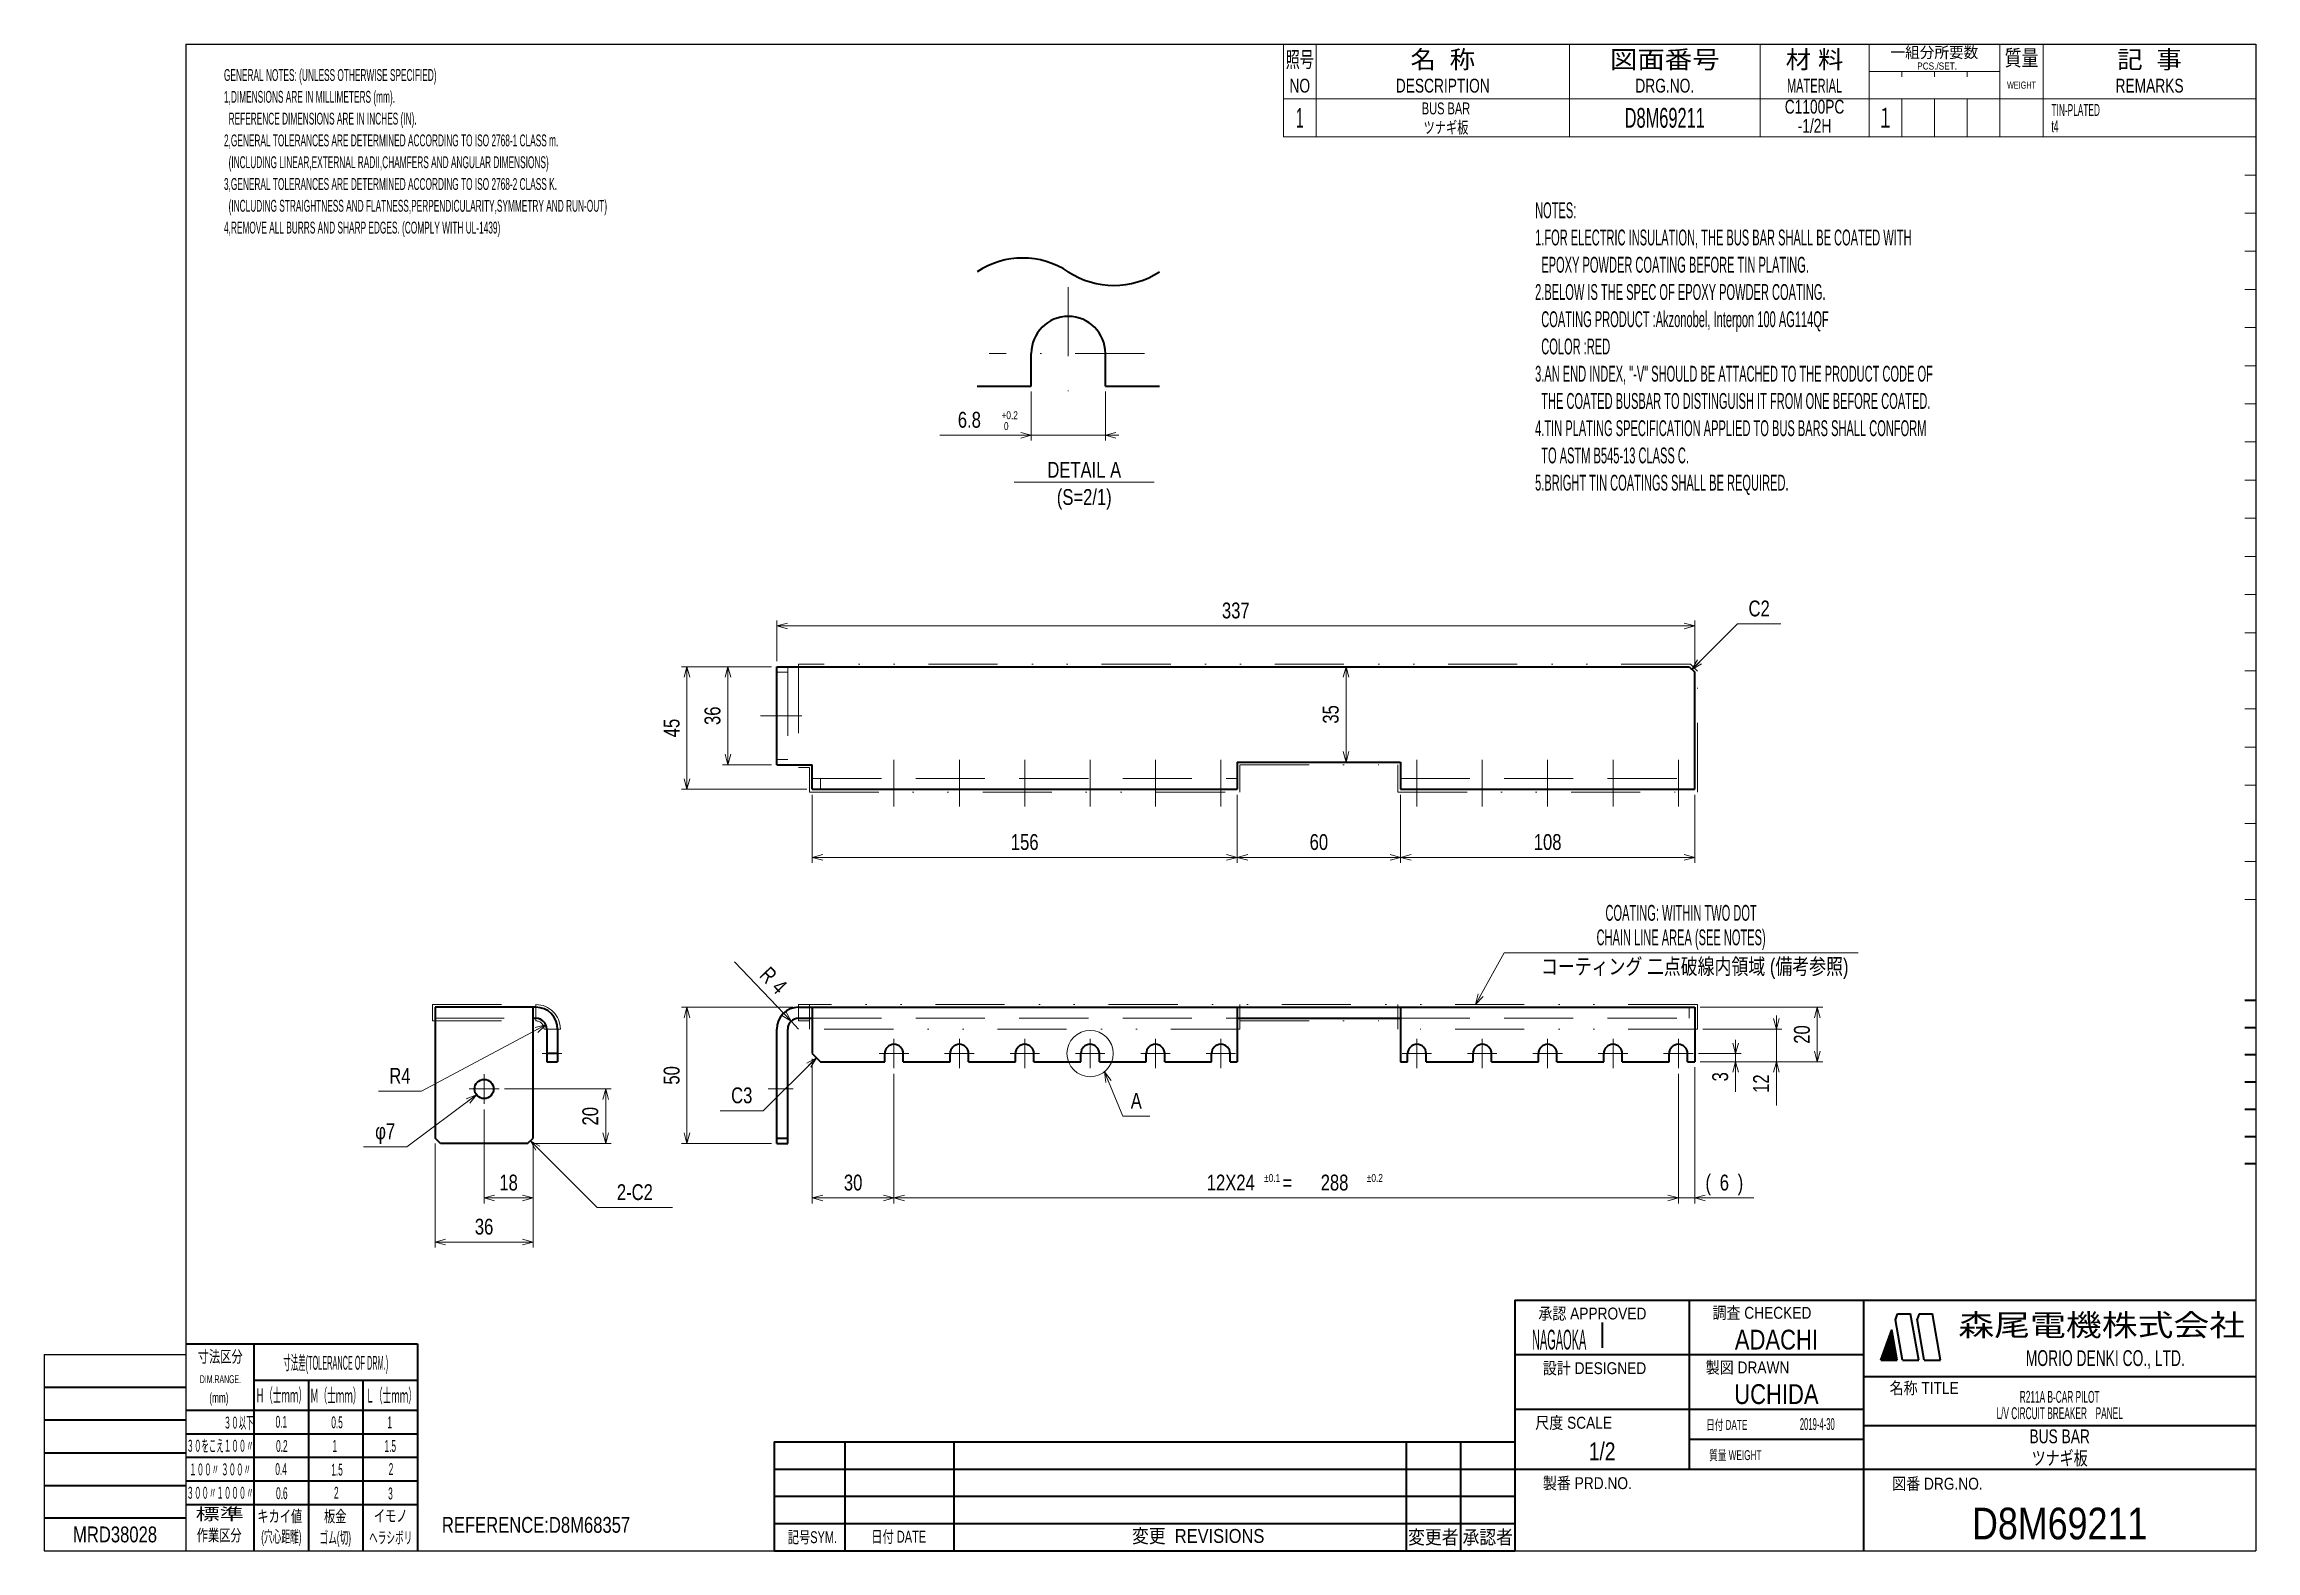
# Model space of a CAD drawing. Header units: millimetres. Extents: x 7 to 413, y 10 to 287.
import ezdxf
from ezdxf.enums import TextEntityAlignment as Align

# ---------------------------------------------------------------- set-up
doc = ezdxf.new("R2010")
doc.units = ezdxf.units.MM
for name, pattern in [('DASHDOT', [25.3, 12.7, -6.3, 0, -6.3]), ('DASHED', [19, 12.7, -6.3]), ('DIVIDE', [31.6, 12.7, -6.3, 0, -6.3, 0, -6.3])]:
    doc.linetypes.add(name, pattern=pattern)
for name, color, linetype in [('GR1_01', 7, 'Continuous'), ('GR1_02', 7, 'Continuous'), ('GR1_16', 7, 'Continuous'), ('GR2_01', 7, 'Continuous'), ('図面枠D8M', 7, 'Continuous'), ('表題、部品表', 7, 'Continuous'), ('表題、部品表_01', 7, 'Continuous'), ('表題、部品表_02', 7, 'Continuous'), ('表題、部品表_03', 7, 'Continuous')]:
    doc.layers.add(name, color=color, linetype=linetype)
doc.styles.add('HG丸ｺﾞｼｯｸM-PRO', font='')
doc.styles.get('HG丸ｺﾞｼｯｸM-PRO').set_extended_font_data('HG丸ｺﾞｼｯｸM-PRO')

# ---------------------------------------------------------------- blocks, each defined once
blk = doc.blocks.new('BLKF024')
at = {"layer": '図面枠D8M', "color": 4, "linetype": 'Continuous', "lineweight": 13}
for p, q in [((344.778471, 46.998727), (346.524087, 48.744343)), ((344.8594, 47.221078), (346.502888, 48.864566)), ((344.940329, 47.443428), (346.48169, 48.984789)), ((345.021258, 47.665778), (346.460491, 49.105012)), ((345.102186, 47.888128), (346.439293, 49.225235)), ((345.183115, 48.110479), (346.418094, 49.345457)), ((345.264044, 48.332829), (346.396896, 49.46568)), ((345.344973, 48.555179), (346.375697, 49.585903)), ((345.425902, 48.777529), (346.354499, 49.706126)), ((345.506831, 48.999879), (346.3333, 49.826349)), ((345.58776, 49.22223), (346.312102, 49.946572)), ((345.668689, 49.44458), (346.290903, 50.066794)), ((345.749617, 49.66693), (346.269705, 50.187017)), ((345.830546, 49.88928), (346.248506, 50.30724)), ((345.911475, 50.111631), (346.227307, 50.427463)), ((345.992404, 50.333981), (346.206109, 50.547686)), ((346.073333, 50.556331), (346.18491, 50.667909)), ((346.154262, 50.778681), (346.163712, 50.788131)), ((344.157871, 45.246757), (346.693675, 47.782561)), ((344.211969, 45.442276), (346.672477, 47.902784)), ((344.292898, 45.664626), (346.651278, 48.023006)), ((344.299292, 45.246757), (346.714874, 47.662338)), ((344.373827, 45.886976), (346.63008, 48.143229)), ((344.440714, 45.246757), (346.736072, 47.542115)), ((344.454756, 46.109327), (346.608881, 48.263452)), ((344.535684, 46.331677), (346.587682, 48.383675)), ((344.582135, 45.246757), (346.757271, 47.421892)), ((344.616613, 46.554027), (346.566484, 48.503898)), ((344.697542, 46.776377), (346.545285, 48.624121)), ((344.723556, 45.246757), (346.778469, 47.301669)), ((344.864978, 45.246757), (346.799668, 47.181447)), ((345.006399, 45.246757), (346.820866, 47.061224)), ((345.147821, 45.246757), (346.842065, 46.941001)), ((345.289242, 45.246757), (346.863263, 46.820778)), ((345.430663, 45.246757), (346.884462, 46.700555)), ((345.572085, 45.246757), (346.90566, 46.580332)), ((345.713506, 45.246757), (346.926859, 46.46011)), ((345.854927, 45.246757), (346.948057, 46.339887)), ((345.996349, 45.246757), (346.969256, 46.219664)), ((346.13777, 45.246757), (346.990455, 46.099441)), ((346.279191, 45.246757), (347.011653, 45.979218)), ((346.420613, 45.246757), (347.032852, 45.858995)), ((346.562034, 45.246757), (347.05405, 45.738773)), ((346.703455, 45.246757), (347.075249, 45.61855)), ((346.844877, 45.246757), (347.096447, 45.498327)), ((346.986298, 45.246757), (347.117646, 45.378104)), ((347.12772, 45.246757), (347.138844, 45.257881))]:
    blk.add_line(p, q, dxfattribs=at)
blk = doc.blocks.new('BLKF023')
at = {"layer": '図面枠D8M', "color": 2, "linetype": 'Continuous', "lineweight": 25}
for p, q in [((33, 286.75), (413, 286.75)), ((33, 286.75), (33, 10.25)), ((413, 286.75), (413, 10.25)), ((7, 46.25), (7, 10.25)), ((7, 46.25), (33, 46.25)), ((7, 10.25), (413, 10.25))]:
    blk.add_line(p, q, dxfattribs=at)
at = {"layer": '図面枠D8M', "color": 4, "linetype": 'Continuous', "lineweight": 13}
for p, q in [((413, 269.75), (411, 269.75)), ((413, 262.75), (411, 262.75)), ((413, 255.75), (411, 255.75)), ((413, 248.75), (411, 248.75)), ((413, 241.75), (411, 241.75)), ((413, 234.75), (411, 234.75)), ((413, 227.75), (411, 227.75)), ((413, 220.75), (411, 220.75)), ((413, 213.75), (411, 213.75)), ((413, 206.75), (411, 206.75)), ((413, 199.75), (411, 199.75)), ((413, 192.75), (411, 192.75)), ((413, 185.75), (411, 185.75)), ((413, 178.75), (411, 178.75)), ((413, 171.75), (411, 171.75)), ((413, 164.75), (411, 164.75)), ((413, 157.75), (411, 157.75)), ((413, 150.75), (411, 150.75)), ((413, 143.75), (411, 143.75)), ((413, 136.75), (411, 136.75)), ((411, 129.75), (413, 129.75))]:
    blk.add_line(p, q, dxfattribs=at)
at = {"layer": '図面枠D8M', "color": 3, "linetype": 'Continuous', "lineweight": 35}
for p, q in [((413, 111.25), (411, 111.25)), ((413, 106.25), (411, 106.25)), ((413, 101.25), (411, 101.25)), ((413, 96.25), (411, 96.25)), ((413, 91.25), (411, 91.25)), ((413, 86.25), (411, 86.25)), ((413, 81.25), (411, 81.25)), ((277, 56.25), (277, 10.25)), ((277, 56.25), (413, 56.25)), ((309, 56.25), (309, 25.25)), ((341, 56.25), (341, 10.25)), ((346.84, 52.65), (347.23, 53.75)), ((347.23, 53.75), (349.64, 53.75)), ((351.14, 45.25), (349.64, 53.75)), ((351.18, 53.75), (350.82, 52.76)), ((351.18, 53.75), (353.64, 53.75)), ((355.14, 45.25), (353.64, 53.75)), ((293, 52.17), (293, 47.48)), ((344.14, 45.25), (346.16, 50.8)), ((347.14, 45.25), (346.16, 50.8)), ((348.14, 45.25), (346.84, 52.65)), ((352.14, 45.25), (350.82, 52.76)), ((33, 48.25), (75.5, 48.25)), ((45.5, 48.25), (45.5, 10.25)), ((75.5, 48.25), (75.5, 10.25)), ((277, 46.25), (341, 46.25)), ((344.14, 45.25), (347.14, 45.25)), ((348.14, 45.25), (351.14, 45.25)), ((352.14, 45.25), (355.14, 45.25)), ((45.5, 41.55), (75.5, 41.55)), ((55.5, 41.55), (55.5, 10.25)), ((65.5, 41.55), (65.5, 10.25)), ((341, 42.25), (413, 42.25)), ((7, 40.25), (33, 40.25)), ((7, 34.25), (33, 34.25)), ((33, 36.05), (75.5, 36.05)), ((277, 36.25), (341, 36.25)), ((341, 33.25), (413, 33.25)), ((33, 31.72), (75.5, 31.72)), ((309, 30.75), (341, 30.75)), ((7, 28.25), (33, 28.25)), ((33, 27.4), (75.5, 27.4)), ((277, 25.25), (413, 25.25)), ((7, 22.25), (33, 22.25)), ((33, 23.07), (75.5, 23.07)), ((33, 16.25), (7, 16.25)), ((33, 18.75), (75.5, 18.75))]:
    blk.add_line(p, q, dxfattribs=at)
at = {"layer": '図面枠D8M', "color": 4, "linetype": 'Continuous', "lineweight": 13}
blk.add_blockref('BLKF024', (0, 0), dxfattribs=at)
at = {"layer": '図面枠D8M', "color": 4, "linetype": 'Continuous', "lineweight": 13, "style": 'HG丸ｺﾞｼｯｸM-PRO'}
for s, height, width, p in [('承認 APPROVED', 2.1818, 0.863151, (291.21, 53.79)), ('調査 CHECKED', 2.182, 0.863174, (322.34, 53.92)), ('寸法差(TOLERANCE OF DRM.)', 2.5455, 0.382528, (60.52, 44.75)), ('設計 DESIGNED', 2.1818, 0.862613, (291.61, 43.76)), ('製図 DRAWN', 2.182, 0.863099, (319.7, 43.9)), ('DIM.RANGE.', 1.455, 0.522543, (39.35, 41.74)), ('名称 TITLE', 2.182, 0.862489, (352.13, 40.11)), ('Ｈ（士ｍｍ）', 2.545, 0.439786, (50.53, 38.76)), ('Ｍ（士ｍｍ）', 2.545, 0.439786, (60.52, 38.71)), ('Ｌ（士ｍｍ）', 2.545, 0.439786, (70.7, 38.71)), ('３０以下', 2.182, 0.44793, (42.7, 33.77)), ('0.1', 2.182, 0.522424, (50.53, 33.92)), ('0.5', 2.182, 0.522424, (60.76, 33.82)), ('1', 2.18, 0.521199, (70.42, 33.82)), ('尺度 SCALE', 2.182, 0.862581, (287.78, 33.74)), ('日付 DATE', 1.818, 0.618255, (315.88, 33.34)), ('３０をこえ１００〃', 2.182, 0.44793, (39.29, 29.52)), ('0.2', 2.182, 0.522424, (50.62, 29.48)), ('1', 2.18, 0.521199, (60.33, 29.48)), ('1.5', 2.182, 0.522424, (70.52, 29.48)), ('質量 WEIGHT', 1.818, 0.618812, (317.46, 27.8)), ('１００〃 ３００〃', 2.182, 0.448161, (39.29, 25.18)), ('0.4', 2.182, 0.522424, (50.48, 25.24)), ('1.5', 2.182, 0.522424, (60.76, 25.15)), ('2', 2.18, 0.521199, (70.66, 25.24)), ('３００〃１０００〃', 2.182, 0.44793, (39.29, 20.89)), ('0.6', 2.182, 0.522424, (50.62, 20.81)), ('2', 2.18, 0.521199, (60.62, 20.9)), ('3', 2.18, 0.521199, (70.56, 20.76)), ('製番 PRD.NO.', 2.182, 0.863299, (290.29, 22.66)), ('図番 DRG.NO.', 2.182, 0.863083, (354.56, 22.56)), ('キカイ値', 2.182, 0.692256, (50.24, 16.58)), ('板金', 2.182, 0.692256, (60.43, 16.58)), ('イモノ', 2.182, 0.692256, (70.61, 16.67))]:
    blk.add_text(s, height=height, dxfattribs=dict(at, width=width)).set_placement(p, align=Align.MIDDLE_CENTER)
at = {"layer": '図面枠D8M', "color": 2, "linetype": 'Continuous', "lineweight": 25, "style": 'HG丸ｺﾞｼｯｸM-PRO', "width": 1.206081}
blk.add_text('森尾電機株式会社', height=4, dxfattribs=at).set_placement((384.72, 51.68), align=Align.MIDDLE_CENTER)
at = {"layer": '図面枠D8M', "color": 4, "linetype": 'Continuous', "lineweight": 13, "style": 'HG丸ｺﾞｼｯｸM-PRO'}
for s, height, width, p in [('寸法区分', 2.182, 0.692256, (39.31, 44.15)), ('(mm)', 1.818, 0.619256, (39.07, 36.89)), ('標準', 2.182, 1.489301, (39.21, 15.25)), ('作業区分', 2.182, 0.692256, (39.12, 11.35)), ('(穴心距離)', 2.182, 0.521231, (50.53, 11.11)), ('ゴム(切)', 2.182, 0.521232, (60.43, 10.92)), ('ヘラシボリ', 2.182, 0.521228, (70.61, 10.92))]:
    blk.add_text(s, height=height, dxfattribs=dict(at, width=width)).set_placement(p, align=Align.BOTTOM_CENTER)
at = {"layer": '図面枠D8M', "color": 3, "linetype": 'Continuous', "lineweight": 35, "style": 'HG丸ｺﾞｼｯｸM-PRO', "width": 0.652197}
blk.add_text('MORIO DENKI CO., LTD.', height=2.9091, dxfattribs=at).set_placement((385.38, 45.61), align=Align.MIDDLE_CENTER)
blk = doc.blocks.new('BLKF025')
at = {"layer": '図面枠D8M', "color": 3, "linetype": 'Continuous', "lineweight": 35, "style": 'HG丸ｺﾞｼｯｸM-PRO'}
for s, height, width, p in [('NAGAOKA', 3.636, 0.414524, (285.11, 49)), ('ADACHI', 3.636, 0.830909, (325, 49)), ('UCHIDA', 3.636, 0.830691, (325, 39)), ('L/V CIRCUIT BREAKER\u3000PANEL', 2.1818, 0.522183, (377, 35.5)), ('R211A B-CAR PILOT', 2.1818, 0.522281, (377, 38.5)), ('2019-4-30', 2.182, 0.482367, (332.5, 33.5)), ('BUS BAR', 2.545, 0.742441, (377, 31.25)), ('1/2', 3.273, 0.80628, (293, 28.5)), ('D8M69211', 5.818, 0.845432, (377, 15.25))]:
    blk.add_text(s, height=height, dxfattribs=dict(at, width=width)).set_placement(p, align=Align.MIDDLE_CENTER)
blk = doc.blocks.new('BLKF027')
at = {"layer": '図面枠D8M', "color": 3, "linetype": 'Continuous', "lineweight": 35}
for p, q in [((141, 15.25), (277, 15.25)), ((141, 15.25), (141, 10.25)), ((154, 15.25), (154, 10.25)), ((174, 15.25), (174, 10.25)), ((257, 15.25), (257, 10.25)), ((267, 15.25), (267, 10.25)), ((277, 15.25), (277, 10.25)), ((141, 10.25), (277, 10.25))]:
    blk.add_line(p, q, dxfattribs=at)
at = {"layer": '図面枠D8M', "color": 4, "linetype": 'Continuous', "lineweight": 13, "style": 'HG丸ｺﾞｼｯｸM-PRO'}
for s, height, width, p in [('記号SYM.', 2.182, 0.69227, (148.03, 12.74)), ('日付 DATE', 2.182, 0.692507, (163.87, 12.83)), ('変更  REVISIONS', 2.5455, 0.887352, (218.85, 12.97)), ('変更者', 2.545, 0.887717, (262, 12.75)), ('承認者', 2.545, 0.887717, (272, 12.75))]:
    blk.add_text(s, height=height, dxfattribs=dict(at, width=width)).set_placement(p, align=Align.MIDDLE_CENTER)
blk = doc.blocks.new('BLKF026')
at = {"layer": '図面枠D8M', "color": 3, "linetype": 'Continuous', "lineweight": 35}
blk.add_blockref('BLKF027', (0, 0), dxfattribs=at)
blk = doc.blocks.new('BLKF029')
at = {"layer": '図面枠D8M', "color": 3, "linetype": 'Continuous', "lineweight": 35}
for p, q in [((141, 20.25), (277, 20.25)), ((141, 20.25), (141, 15.25)), ((154, 20.25), (154, 15.25)), ((174, 20.25), (174, 15.25)), ((257, 20.25), (257, 15.25)), ((267, 20.25), (267, 15.25)), ((277, 20.25), (277, 15.25)), ((141, 15.25), (277, 15.25))]:
    blk.add_line(p, q, dxfattribs=at)
blk = doc.blocks.new('BLKF028')
at = {"layer": '図面枠D8M', "color": 3, "linetype": 'Continuous', "lineweight": 35}
blk.add_blockref('BLKF029', (0, 0), dxfattribs=at)
blk = doc.blocks.new('BLKF031')
at = {"layer": '図面枠D8M', "color": 3, "linetype": 'Continuous', "lineweight": 35}
for p, q in [((141, 25.25), (277, 25.25)), ((141, 25.25), (141, 20.25)), ((154, 25.25), (154, 20.25)), ((174, 25.25), (174, 20.25)), ((257, 25.25), (257, 20.25)), ((267, 25.25), (267, 20.25)), ((277, 25.25), (277, 20.25)), ((141, 20.25), (277, 20.25))]:
    blk.add_line(p, q, dxfattribs=at)
blk = doc.blocks.new('BLKF030')
at = {"layer": '図面枠D8M', "color": 3, "linetype": 'Continuous', "lineweight": 35}
blk.add_blockref('BLKF031', (0, 0), dxfattribs=at)
blk = doc.blocks.new('BLKF033')
at = {"layer": '図面枠D8M', "color": 3, "linetype": 'Continuous', "lineweight": 35}
for p, q in [((141, 30.25), (277, 30.25)), ((141, 30.25), (141, 25.25)), ((154, 30.25), (154, 25.25)), ((174, 30.25), (174, 25.25)), ((257, 30.25), (257, 25.25)), ((267, 30.25), (267, 25.25)), ((277, 30.25), (277, 25.25)), ((141, 25.25), (277, 25.25))]:
    blk.add_line(p, q, dxfattribs=at)
blk = doc.blocks.new('BLKF032')
at = {"layer": '図面枠D8M', "color": 3, "linetype": 'Continuous', "lineweight": 35}
blk.add_blockref('BLKF033', (0, 0), dxfattribs=at)
blk = doc.blocks.new('FXTIP_ARROW_E')
at = {"color": 0, "linetype": 'Continuous', "lineweight": -2}
for q in [(-1, 0), (-0.97, 0.26), (-0.97, -0.26)]:
    blk.add_line((0, 0), q, dxfattribs=at)
blk = doc.blocks.new('FXTIP_ARROW_S')
at = {"color": 0, "linetype": 'Continuous', "lineweight": -2}
for q in [(-1, 0), (-0.97, 0.26), (-0.97, -0.26)]:
    blk.add_line((0, 0), q, dxfattribs=at)
blk = doc.blocks.new('BLKF034')
at = {"layer": '表題、部品表_02', "color": 4, "linetype": 'Continuous', "lineweight": 13}
for p, q in [((234.5, 276.75), (234.5, 269.75)), ((234.5, 276.75), (413, 276.75)), ((240.5, 276.75), (240.5, 269.75)), ((287, 276.75), (287, 269.75)), ((322, 276.75), (322, 269.75)), ((342, 276.75), (342, 269.75)), ((348, 276.75), (348, 269.75)), ((354, 276.75), (354, 269.75)), ((360, 269.75), (360, 276.75)), ((366, 276.75), (366, 269.75)), ((374, 276.75), (374, 269.75)), ((413, 276.75), (413, 269.75)), ((234.5, 269.75), (413, 269.75))]:
    blk.add_line(p, q, dxfattribs=at)
blk = doc.blocks.new('BLKF037')
at = {"layer": '表題、部品表_01', "color": 4, "linetype": 'Continuous', "lineweight": 13}
for p, q in [((234.5, 286.75), (234.5, 276.75)), ((234.5, 286.75), (413, 286.75)), ((240.5, 286.75), (240.5, 276.75)), ((287, 286.75), (287, 276.75)), ((322, 286.75), (322, 276.75)), ((342, 286.75), (342, 276.75)), ((366, 286.75), (366, 276.75)), ((374, 286.75), (374, 276.75)), ((413, 286.75), (413, 276.75)), ((342, 281.75), (366, 281.75)), ((348, 280.75), (348, 281.75)), ((354, 281.75), (354, 280.75)), ((360, 281.75), (360, 280.75)), ((234.5, 276.75), (413, 276.75))]:
    blk.add_line(p, q, dxfattribs=at)
at = {"layer": '表題、部品表_01', "color": 3, "linetype": 'Continuous', "lineweight": 35, "style": 'HG丸ｺﾞｼｯｸM-PRO'}
for s, height, width, p in [('照号', 2.909, 0.651535, (237.5, 283.95)), ('名  称', 3.273, 1.042426, (263.75, 283.95)), ('図面番号', 3.273, 1.127518, (304.5, 283.95)), ('材 料', 3.273, 1.042439, (332, 283.95)), ('一組分所要数', 2.036, 0.966638, (354, 285.25)), ('質量', 2.909, 0.781842, (370, 284.25)), ('記  事', 3.273, 1.042426, (393.5, 283.95)), ('NO', 2.545, 0.740841, (237.5, 279.15)), ('DESCRIPTION', 2.5455, 0.741365, (263.75, 279.15)), ('DRG.NO.', 2.545, 0.741189, (304.5, 279.15)), ('MATERIAL', 2.545, 0.594756, (332, 279.15)), ('PCS./SET.', 1.309, 0.862935, (354.5, 282.75)), ('REMARKS', 2.545, 0.742803, (393.5, 279.15)), ('WEIGHT', 1.309, 0.635507, (370, 279.25))]:
    blk.add_text(s, height=height, dxfattribs=dict(at, width=width)).set_placement(p, align=Align.MIDDLE_CENTER)
blk = doc.blocks.new('BLKF036')
at = {"layer": '表題、部品表_01', "color": 3, "linetype": 'Continuous', "lineweight": 13}
blk.add_blockref('BLKF037', (0, 0), dxfattribs=at)
blk = doc.blocks.new('BLKF039')
at = {"layer": 'GR1_01', "color": 3, "linetype": 'Continuous', "lineweight": 35}
for p, q in [((97.25, 110), (78.75, 110)), ((78.75, 110), (78.75, 108)), ((96.75, 86), (96.75, 110)), ((78.75, 108), (78.75, 86)), ((96.75, 108), (97.25, 108)), ((99.25, 106), (99.25, 100)), ((101.25, 106), (101.25, 100)), ((101.25, 101.5), (99.25, 101.5)), ((99.25, 100), (101.25, 100)), ((79.75, 85), (78.75, 86)), ((95.75, 85), (96.75, 86)), ((95.75, 85), (79.75, 85))]:
    blk.add_line(p, q, dxfattribs=at)
at = {"layer": 'GR1_01', "color": 4, "linetype": 'DASHED', "lineweight": 13}
blk.add_line((78.75, 108), (96.75, 108), dxfattribs=at)
at = {"layer": 'GR1_01', "color": 3, "linetype": 'Continuous', "lineweight": 35}
blk.add_circle((87.75, 95), 1.75, dxfattribs=at)
for radius in [4, 2]:
    blk.add_arc((97.25, 106), radius, 360, 90, dxfattribs=at)
blk = doc.blocks.new('BLKF038')
at = {"layer": 'GR1_01', "color": 4, "linetype": 'DASHDOT', "lineweight": 13}
for p, q in [((102.02, 101.5), (98.44, 101.5)), ((87.75, 92.25), (87.75, 97.75)), ((90.5, 95), (85, 95))]:
    blk.add_line(p, q, dxfattribs=at)
at = {"layer": 'GR1_01', "color": 3, "linetype": 'Continuous', "lineweight": 35}
blk.add_blockref('BLKF039', (0, 0), dxfattribs=at)
blk = doc.blocks.new('BLKF040')
at = {"layer": 'GR1_16', "color": 4, "linetype": 'DIVIDE', "lineweight": 13}
for p, q in [((309.21, 173), (145.5, 173)), ((145.5, 173), (145.5, 154)), ((310.5, 171.71), (309.21, 173)), ((310.5, 149.5), (310.5, 171.71)), ((226.5, 154.5), (255.5, 154.5)), ((226.5, 149.5), (226.5, 154.5)), ((255.5, 149.5), (255.5, 154.5)), ((145.5, 154), (147.5, 154)), ((147.5, 149.5), (147.5, 154)), ((147.5, 149.5), (226.5, 149.5)), ((255.5, 149.5), (310.5, 149.5))]:
    blk.add_line(p, q, dxfattribs=at)
blk = doc.blocks.new('BLKF041')
at = {"layer": 'GR1_16', "color": 4, "linetype": 'DIVIDE', "lineweight": 13}
for p, q in [((310.5, 110.5), (145.5, 110.5)), ((145.5, 110.5), (145.5, 107.5)), ((147.5, 110.5), (147.5, 106)), ((226.5, 106), (226.5, 110.5)), ((255.5, 106), (255.5, 110.5)), ((310.5, 110.5), (310.5, 106)), ((145.5, 107.5), (147.5, 107.5)), ((226.5, 106), (147.5, 106)), ((226.5, 107.5), (255.5, 107.5)), ((310.5, 106), (255.5, 106))]:
    blk.add_line(p, q, dxfattribs=at)
blk = doc.blocks.new('BLKF042')
at = {"layer": 'GR1_16', "color": 4, "linetype": 'DIVIDE', "lineweight": 13}
for p, q in [((78.25, 110.5), (97.25, 110.5)), ((78.25, 110.5), (78.25, 107.5)), ((97.25, 107.5), (97.25, 110.5)), ((78.25, 107.5), (97.25, 107.5)), ((101.75, 106), (98.75, 106)), ((98.75, 106), (98.75, 106)), ((101.75, 106), (101.75, 106))]:
    blk.add_line(p, q, dxfattribs=at)
for radius in [4.5, 1.5]:
    blk.add_arc((97.25, 106), radius, 360, 90, dxfattribs=at)
blk = doc.blocks.new('BLKF044')
at = {"layer": 'GR1_01', "color": 3, "linetype": 'Continuous', "lineweight": 35}
for p, q in [((145.5, 110), (310, 110)), ((148, 110), (148, 101.5)), ((226, 110), (226, 100)), ((256, 110), (256, 100)), ((310, 110), (310, 100)), ((141.5, 85), (141.5, 106)), ((143.5, 85), (143.5, 106)), ((145.5, 108), (148, 108)), ((226, 108), (256, 108)), ((148, 101.5), (149.5, 100)), ((161.3, 100), (161.3, 101.5)), ((164.7, 100), (164.7, 101.5)), ((173.3, 100), (173.3, 101.5)), ((176.7, 100), (176.7, 101.5)), ((185.3, 100), (185.3, 101.5)), ((188.7, 100), (188.7, 101.5)), ((197.3, 100), (197.3, 101.5)), ((200.7, 100), (200.7, 101.5)), ((209.3, 100), (209.3, 101.5)), ((212.7, 100), (212.7, 101.5)), ((221.3, 100), (221.3, 101.5)), ((224.7, 100), (224.7, 101.5)), ((257.3, 100), (257.3, 101.5)), ((260.7, 100), (260.7, 101.5)), ((269.3, 100), (269.3, 101.5)), ((272.7, 100), (272.7, 101.5)), ((281.3, 100), (281.3, 101.5)), ((284.7, 100), (284.7, 101.5)), ((293.3, 100), (293.3, 101.5)), ((296.7, 100), (296.7, 101.5)), ((305.3, 100), (305.3, 101.5)), ((308.7, 100), (308.7, 101.5)), ((149.5, 100), (161.3, 100)), ((164.7, 100), (173.3, 100)), ((176.7, 100), (185.3, 100)), ((188.7, 100), (197.3, 100)), ((200.7, 100), (209.3, 100)), ((212.7, 100), (221.3, 100)), ((224.7, 100), (226, 100)), ((256, 100), (257.3, 100)), ((260.7, 100), (269.3, 100)), ((272.7, 100), (281.3, 100)), ((284.7, 100), (293.3, 100)), ((296.7, 100), (305.3, 100)), ((308.7, 100), (310, 100)), ((141.5, 86), (143.5, 86)), ((141.5, 85), (143.5, 85))]:
    blk.add_line(p, q, dxfattribs=at)
at = {"layer": 'GR1_01', "color": 4, "linetype": 'DASHED', "lineweight": 13}
for p, q in [((309, 110), (309, 108)), ((148, 108), (226, 108)), ((256, 108), (310, 108))]:
    blk.add_line(p, q, dxfattribs=at)
at = {"layer": 'GR1_01', "color": 3, "linetype": 'Continuous', "lineweight": 35}
for centre, radius, start in [((145.5, 106), 4, 90), ((145.5, 106), 2, 90), ((163, 101.5), 1.7, 0), ((175, 101.5), 1.7, 0), ((187, 101.5), 1.7, 0), ((199, 101.5), 1.7, 0), ((211, 101.5), 1.7, 0), ((223, 101.5), 1.7, 0), ((259, 101.5), 1.7, 0), ((271, 101.5), 1.7, 0), ((283, 101.5), 1.7, 0), ((295, 101.5), 1.7, 0), ((307, 101.5), 1.7, 0)]:
    blk.add_arc(centre, radius, start, 180, dxfattribs=at)
blk = doc.blocks.new('BLKF043')
at = {"layer": 'GR1_01', "color": 4, "linetype": 'DASHDOT', "lineweight": 13}
for p, q in [((165.7, 101.5), (160.3, 101.5)), ((163, 98.8), (163, 104.2)), ((177.7, 101.5), (172.3, 101.5)), ((175, 98.8), (175, 104.2)), ((189.7, 101.5), (184.3, 101.5)), ((187, 98.8), (187, 104.2)), ((201.7, 101.5), (196.3, 101.5)), ((199, 98.8), (199, 104.2)), ((213.7, 101.5), (208.3, 101.5)), ((211, 98.8), (211, 104.2)), ((225.7, 101.5), (220.3, 101.5)), ((223, 98.8), (223, 104.2)), ((261.7, 101.5), (256.3, 101.5)), ((259, 98.8), (259, 104.2)), ((273.7, 101.5), (268.3, 101.5)), ((271, 98.8), (271, 104.2)), ((285.7, 101.5), (280.3, 101.5)), ((283, 98.8), (283, 104.2)), ((297.7, 101.5), (292.3, 101.5)), ((295, 98.8), (295, 104.2)), ((309.7, 101.5), (304.3, 101.5)), ((307, 98.8), (307, 104.2)), ((139.9, 95), (144.5, 95))]:
    blk.add_line(p, q, dxfattribs=at)
at = {"layer": 'GR1_01', "color": 3, "linetype": 'Continuous', "lineweight": 35}
blk.add_blockref('BLKF044', (0, 0), dxfattribs=at)
blk = doc.blocks.new('BLKF046')
at = {"layer": 'GR1_01', "color": 3, "linetype": 'Continuous', "lineweight": 35}
for p, q in [((141.5, 154.5), (141.5, 172.5)), ((141.5, 172.5), (309, 172.5)), ((309, 172.5), (310, 171.5)), ((310, 150), (310, 171.5)), ((141.5, 154.5), (148, 154.5)), ((148, 150), (148, 154.5)), ((226, 155), (256, 155)), ((226, 155), (226, 150)), ((256, 155), (256, 150)), ((148, 150), (226, 150)), ((256, 150), (310, 150))]:
    blk.add_line(p, q, dxfattribs=at)
at = {"layer": 'GR1_01', "color": 4, "linetype": 'DASHED', "lineweight": 13}
for p, q in [((141.5, 171.5), (143.5, 171.5)), ((143.5, 172.5), (143.5, 154.5)), ((141.5, 155.5), (143.5, 155.5)), ((148, 152), (226, 152)), ((149.5, 152), (149.5, 150)), ((256, 152), (310, 152))]:
    blk.add_line(p, q, dxfattribs=at)
blk = doc.blocks.new('BLKF045')
at = {"layer": 'GR1_01', "color": 4, "linetype": 'DASHDOT', "lineweight": 13}
for p, q in [((138.5, 163.5), (146.08, 163.5)), ((163, 146.83), (163, 155.41)), ((175, 146.83), (175, 155.41)), ((187, 146.83), (187, 155.41)), ((199, 146.83), (199, 155.41)), ((211, 146.83), (211, 155.41)), ((223, 146.83), (223, 155.41)), ((259, 146.83), (259, 155.41)), ((271, 146.83), (271, 155.41)), ((283, 146.83), (283, 155.41)), ((295, 146.83), (295, 155.41)), ((307, 146.83), (307, 155.41))]:
    blk.add_line(p, q, dxfattribs=at)
at = {"layer": 'GR1_01', "color": 3, "linetype": 'Continuous', "lineweight": 35}
blk.add_blockref('BLKF046', (0, 0), dxfattribs=at)

msp = doc.modelspace()

# ---------------------------------------------------------------- linework, layer by layer
at = {"layer": 'GR1_02', "color": 4, "linetype": 'Continuous', "lineweight": 13}
for p, q in [((141.5, 173.5), (141.5, 181)), ((141.5, 180), (310, 180)), ((309.5, 172), (317.87, 180.37)), ((310, 172.5), (310, 181)), ((317.87, 180.37), (325.79, 180.37)), ((140.5, 172.5), (131.5, 172.5)), ((132.5, 154.5), (132.5, 172.5)), ((246, 155), (246, 172.5)), ((140.5, 154.5), (131.5, 154.5)), ((148, 149), (148, 136.5)), ((226, 149), (226, 136.5)), ((256, 149), (256, 136.5)), ((310, 149), (310, 136.5)), ((148, 137.5), (226, 137.5)), ((226, 137.5), (256, 137.5)), ((256, 137.5), (310, 137.5)), ((144.12, 107.45), (133.72, 118.32)), ((144.5, 110), (124, 110)), ((125, 85), (125, 110)), ((99.1, 106.77), (76.26, 94.6)), ((144.12, 107.45), (145.5, 106)), ((148.75, 100.75), (139.01, 91.01)), ((148, 100.51), (148, 74)), ((163, 97.8), (163, 74)), ((201.62, 98.16), (205, 90)), ((307, 97.8), (307, 74)), ((310, 99), (310, 74)), ((76.26, 94.6), (68.34, 94.6)), ((86.35, 93.95), (73.55, 84.41)), ((91.5, 95), (111.07, 95)), ((110.07, 85), (110.07, 95)), ((87.75, 91.25), (87.75, 74)), ((139.01, 91.01), (131.09, 91.01)), ((205, 90), (209.96, 90)), ((96.25, 85.5), (108.51, 73.24)), ((73.55, 84.41), (65.63, 84.41)), ((78.75, 85), (78.75, 65.91)), ((96.75, 85), (96.75, 65.91)), ((96.75, 85), (111.07, 85)), ((96.75, 85), (96.75, 74)), ((140.5, 85), (124, 85)), ((87.75, 75), (96.75, 75)), ((108.51, 73.24), (122.35, 73.24)), ((148, 75), (163, 75)), ((163, 75), (307, 75)), ((307, 75), (310, 75)), ((310, 75), (320.88, 75)), ((78.75, 66.91), (96.75, 66.91))]:
    msp.add_line(p, q, dxfattribs=at)
at = {"layer": 'GR1_02', "color": 254, "linetype": 'Continuous', "lineweight": 13}
for p, q in [((140.5, 172.5), (124, 172.5)), ((125, 150), (125, 172.5)), ((147, 150), (124, 150)), ((311, 110), (333.5, 110)), ((332.5, 100), (332.5, 110)), ((311.5, 106), (326, 106)), ((325, 106), (325, 108.5)), ((325, 100), (325, 106)), ((310.7, 101.5), (318.5, 101.5)), ((317.5, 101.5), (317.5, 104)), ((317.5, 100), (317.5, 101.5)), ((311, 100), (333.5, 100)), ((311, 100), (318.5, 100)), ((311, 100), (326, 100)), ((317.5, 94.49), (317.5, 100)), ((325, 91.96), (325, 100))]:
    msp.add_line(p, q, dxfattribs=at)
at = {"layer": 'GR1_02', "color": 4, "linetype": 'Continuous', "lineweight": 13}
msp.add_circle((199, 101.5), 4.25, dxfattribs=at)
at = {"layer": 'GR1_16', "color": 4, "linetype": 'Continuous', "lineweight": 13}
for p, q in [((269.76, 110.5), (275, 120)), ((275, 120), (340, 120))]:
    msp.add_line(p, q, dxfattribs=at)
at = {"layer": 'GR2_01', "color": 4, "linetype": 'DASHDOT', "lineweight": 13}
for p, q in [((195, 242.19), (195, 222.41)), ((208.98, 230), (180.5, 230))]:
    msp.add_line(p, q, dxfattribs=at)
at = {"layer": 'GR2_01', "color": 3, "linetype": 'Continuous', "lineweight": 35}
for p, q in [((188.2, 224), (188.2, 230)), ((201.8, 224), (201.8, 230)), ((178.25, 224), (188.2, 224)), ((201.8, 224), (211.75, 224))]:
    msp.add_line(p, q, dxfattribs=at)
at = {"layer": 'GR2_01', "color": 3, "linetype": 'Continuous', "lineweight": 13}
for p, q in [((188.2, 223), (188.2, 214)), ((201.8, 223), (201.8, 214)), ((171.4, 215), (188.2, 215)), ((188.2, 215), (201.8, 215)), ((201.8, 215), (204.3, 215))]:
    msp.add_line(p, q, dxfattribs=at)
at = {"layer": 'GR2_01', "color": 4, "linetype": 'Continuous', "lineweight": 13}
msp.add_line((185.09, 206.36), (210.77, 206.36), dxfattribs=at)
at = {"layer": 'GR2_01', "color": 3, "linetype": 'Continuous', "lineweight": 35}
for centre, radius, start, end in [((186.63, 232.3), 15.21, 56.6015, 123.3985), ((203.37, 257.7), 15.21, 236.6015, 303.3985), ((195, 230), 6.8, 0, 180)]:
    msp.add_arc(centre, radius, start, end, dxfattribs=at)

# ---------------------------------------------------------------- block references
at = {"layer": 'GR1_01', "color": 4, "linetype": 'DASHDOT', "lineweight": 13}
for name in ['BLKF045', 'BLKF038', 'BLKF043']:
    msp.add_blockref(name, (0, 0), dxfattribs=at)
at = {"layer": 'GR1_02', "color": 4, "linetype": 'Continuous', "lineweight": 13, "xscale": 2, "yscale": 2}
for name, p, rotation in [('FXTIP_ARROW_S', (141.5, 180), 180), ('FXTIP_ARROW_E', (310, 180), 360), ('FXTIP_ARROW_E', (132.5, 172.5), 90), ('FXTIP_ARROW_E', (246, 172.5), 90), ('FXTIP_ARROW_S', (309.5, 172), 224.9999999999999), ('FXTIP_ARROW_S', (132.5, 154.5), 270), ('FXTIP_ARROW_S', (246, 155), 270), ('FXTIP_ARROW_S', (148, 137.5), 180), ('FXTIP_ARROW_E', (226, 137.5), 360), ('FXTIP_ARROW_S', (226, 137.5), 180), ('FXTIP_ARROW_E', (256, 137.5), 360), ('FXTIP_ARROW_S', (256, 137.5), 180), ('FXTIP_ARROW_E', (310, 137.5), 360), ('FXTIP_ARROW_E', (125, 110), 90), ('FXTIP_ARROW_S', (99.1, 106.77), 28.05024108517201), ('FXTIP_ARROW_S', (144.12, 107.45), 313.715538948193), ('FXTIP_ARROW_S', (148.75, 100.75), 45.00000000000268), ('FXTIP_ARROW_S', (201.62, 98.16), 112.4811160528071), ('FXTIP_ARROW_S', (86.35, 93.95), 36.69795169069384), ('FXTIP_ARROW_E', (110.07, 95), 90), ('FXTIP_ARROW_S', (96.25, 85.5), 134.9999999999992), ('FXTIP_ARROW_S', (110.07, 85), 270), ('FXTIP_ARROW_S', (125, 85), 270), ('FXTIP_ARROW_S', (87.75, 75), 180), ('FXTIP_ARROW_E', (96.75, 75), 360), ('FXTIP_ARROW_S', (148, 75), 180), ('FXTIP_ARROW_E', (163, 75), 360), ('FXTIP_ARROW_S', (163, 75), 180), ('FXTIP_ARROW_E', (307, 75), 360), ('FXTIP_ARROW_S', (310, 75), 180), ('FXTIP_ARROW_S', (78.75, 66.91), 180), ('FXTIP_ARROW_E', (96.75, 66.91), 360)]:
    msp.add_blockref(name, p, dxfattribs=dict(at, rotation=rotation))
at = {"layer": 'GR1_02', "color": 254, "linetype": 'Continuous', "lineweight": 13, "xscale": 2, "yscale": 2}
for name, p, rotation in [('FXTIP_ARROW_E', (125, 172.5), 90), ('FXTIP_ARROW_S', (125, 150), 270), ('FXTIP_ARROW_E', (332.5, 110), 90), ('FXTIP_ARROW_S', (325, 106), 270), ('FXTIP_ARROW_S', (317.5, 101.5), 270), ('FXTIP_ARROW_S', (332.5, 100), 270), ('FXTIP_ARROW_E', (317.5, 100), 90), ('FXTIP_ARROW_E', (325, 100), 90)]:
    msp.add_blockref(name, p, dxfattribs=dict(at, rotation=rotation))
at = {"layer": 'GR1_16', "color": 4, "linetype": 'DIVIDE', "lineweight": 13}
for name in ['BLKF040', 'BLKF042', 'BLKF041']:
    msp.add_blockref(name, (0, 0), dxfattribs=at)
at = {"layer": 'GR1_16', "color": 4, "linetype": 'Continuous', "lineweight": 13, "xscale": 2, "yscale": 2, "rotation": 241.1048007066259}
msp.add_blockref('FXTIP_ARROW_S', (269.76, 110.5), dxfattribs=at)
at = {"layer": 'GR2_01', "color": 3, "linetype": 'Continuous', "lineweight": 13, "xscale": 2, "yscale": 2}
for name, p, rotation in [('FXTIP_ARROW_E', (188.2, 215), 360), ('FXTIP_ARROW_S', (201.8, 215), 180)]:
    msp.add_blockref(name, p, dxfattribs=dict(at, rotation=rotation))
at = {"layer": '図面枠D8M', "color": 4, "linetype": 'Continuous', "lineweight": 13}
msp.add_blockref('BLKF023', (0, 0), dxfattribs=at)
at = {"layer": '図面枠D8M', "color": 3, "linetype": 'Continuous', "lineweight": 35}
for name in ['BLKF025', 'BLKF032', 'BLKF030', 'BLKF028', 'BLKF026']:
    msp.add_blockref(name, (0, 0), dxfattribs=at)
at = {"layer": '表題、部品表_01', "color": 3, "linetype": 'Continuous', "lineweight": 13}
msp.add_blockref('BLKF036', (0, 0), dxfattribs=at)
at = {"layer": '表題、部品表_02', "color": 4, "linetype": 'Continuous', "lineweight": 13}
msp.add_blockref('BLKF034', (0, 0), dxfattribs=at)

# ---------------------------------------------------------------- texts
at = {"layer": 'GR1_02', "color": 3, "linetype": 'Continuous', "lineweight": 35, "style": 'HG丸ｺﾞｼｯｸM-PRO'}
for s, height, rotation, width, p in [('337', 2.909, 0, 0.784542, (225.75, 180.5)), ('36', 2.909, 90, 0.784542, (132, 163.5)), ('35', 2.909, 90, 0.784542, (245.5, 163.75)), ('156', 2.909, 0, 0.784542, (187, 138)), ('60', 2.909, 0, 0.784542, (241, 138)), ('108', 2.909, 0, 0.784542, (283, 138)), ('R', 2.91, -46.2845, 0.781552, (138.26, 114.3)), ('4', 2.91, -46.2845, 0.784542, (140.3, 112.16)), ('50', 2.909, 90, 0.784542, (124.5, 97.5)), ('20', 2.909, 90, 0.784542, (109.57, 90)), ('30', 2.909, 0, 0.784542, (155.5, 75.5)), ('12X24', 2.909, 0, 0.784246, (224.83, 75.5)), ('±0.1', 1.455, 0, 0.783726, (232.43, 77.5)), ('=', 2.91, 0, 0.78125, (235.2, 75.5)), ('288', 2.909, 0, 0.784542, (243.88, 75.5)), ('±0.2', 1.455, 0, 0.783726, (251.28, 77.5)), ('(', 2.91, 0, 0.781868, (312.48, 75.5)), ('6', 2.91, 0, 0.784542, (315.44, 75.5)), (')', 2.91, 0, 0.781868, (318.4, 75.5)), ('36', 2.909, 0, 0.784542, (87.75, 67.41))]:
    msp.add_text(s, height=height, rotation=rotation, dxfattribs=dict(at, width=width)).set_placement(p, align=Align.BOTTOM_CENTER)
for s, height, width, p in [('C2', 2.909, 0.78334, (321.83, 180.87)), ('R4', 2.909, 0.783055, (72.3, 95.1)), ('C3', 2.909, 0.78334, (135.05, 91.51)), ('A', 2.91, 0.782973, (207.48, 90.5)), ('φ7', 2.909, 0.782992, (69.59, 84.91)), ('2-C2', 2.909, 0.783285, (115.43, 73.74))]:
    msp.add_text(s, height=height, dxfattribs=dict(at, width=width)).set_placement(p, align=Align.BOTTOM_CENTER)
at = {"layer": 'GR1_02', "color": 254, "linetype": 'Continuous', "lineweight": 35, "style": 'HG丸ｺﾞｼｯｸM-PRO', "width": 0.784542}
for s, height, p in [('45', 2.909, (124.5, 161.25)), ('20', 2.909, (332, 105)), ('3', 2.91, (317, 97.24)), ('12', 2.909, (324.5, 95.98))]:
    msp.add_text(s, height=height, rotation=90, dxfattribs=at).set_placement(p, align=Align.BOTTOM_CENTER)
at = {"layer": 'GR1_02', "color": 4, "linetype": 'Continuous', "lineweight": 35, "style": 'HG丸ｺﾞｼｯｸM-PRO', "width": 0.784542}
msp.add_text('18', height=2.909, rotation=0, dxfattribs=at).set_placement((92.25, 75.5), align=Align.BOTTOM_CENTER)
at = {"layer": 'GR1_16', "color": 3, "linetype": 'Continuous', "lineweight": 35, "style": 'HG丸ｺﾞｼｯｸM-PRO'}
for s, width, p in [('COATING: WITHIN TWO DOT', 0.522323, (307.5, 125)), ('CHAIN LINE AREA (SEE NOTES)', 0.522176, (307.5, 120.5))]:
    msp.add_text(s, height=2.9091, dxfattribs=dict(at, width=width)).set_placement(p, align=Align.BOTTOM_CENTER)
at = {"layer": 'GR1_16', "color": 3, "linetype": 'Continuous', "lineweight": 35, "style": 'HG丸ｺﾞｼｯｸM-PRO', "width": 0.781951}
msp.add_text('コーティング 二点破線内領域 (備考参照)', height=2.9091, dxfattribs=at).set_placement((310, 117.5), align=Align.MIDDLE_CENTER)
at = {"layer": 'GR2_01', "color": 3, "linetype": 'Continuous', "lineweight": 35, "style": 'HG丸ｺﾞｼｯｸM-PRO'}
for s, height, width, p in [('6.8', 2.909, 0.784839, (176.84, 215.5)), ('+0.2', 1.455, 0.78402, (184.24, 217.5)), (' 0', 1.455, 0.784627, (183.4, 215.5))]:
    msp.add_text(s, height=height, dxfattribs=dict(at, width=width)).set_placement(p, align=Align.BOTTOM_CENTER)
for s, width, p in [('DETAIL A', 0.783553, (197.93, 208.65)), ('(S=2/1)', 0.782722, (197.93, 203.65))]:
    msp.add_text(s, height=2.909, dxfattribs=dict(at, width=width)).set_placement(p, align=Align.MIDDLE_CENTER)
at = {"layer": '図面枠D8M', "color": 3, "linetype": 'Continuous', "lineweight": 35, "style": 'HG丸ｺﾞｼｯｸM-PRO'}
for s, width, p in [('GENERAL NOTES: (UNLESS OTHERWISE SPECIFIED)', 0.52211, (40, 282.19)), ('1,DIMENSIONS ARE IN MILLIMETERS (mm).', 0.522052, (40, 278.19)), ('  REFERENCE DIMENSIONS ARE IN INCHES (IN).', 0.522009, (40, 274.19)), ('2,GENERAL TOLERANCES ARE DETERMINED ACCORDING TO ISO 2768-1 CLASS m.', 0.522186, (40, 270.19)), ('  (INCLUDING LINEAR,EXTERNAL RADII,CHAMFERS AND ANGULAR DIMENSIONS)', 0.522355, (40, 266.19)), ('3,GENERAL TOLERANCES ARE DETERMINED ACCORDING TO ISO 2768-2 CLASS K.', 0.52223, (40, 262.19)), ('  (INCLUDING STRAIGHTNESS AND FLATNESS,PERPENDICULARITY,SYMMETRY AND RUN-OUT)', 0.522087, (40, 258.19)), ('4,REMOVE ALL BURRS AND SHARP EDGES. (COMPLY WITH UL-1439)', 0.52235, (40, 254.19))]:
    msp.add_text(s, height=2.1818, dxfattribs=dict(at, width=width)).set_placement(p, align=Align.TOP_LEFT)
for s, height, width, p in [('ツナギ板', 2.545, 0.741121, (377, 27.25)), ('MRD38028', 2.909, 0.783793, (20, 13.25))]:
    msp.add_text(s, height=height, dxfattribs=dict(at, width=width)).set_placement(p, align=Align.MIDDLE_CENTER)
at = {"layer": '図面枠D8M', "color": 3, "linetype": 'Continuous', "lineweight": 35, "style": 'HG丸ｺﾞｼｯｸM-PRO', "width": 0.783725}
msp.add_text('REFERENCE:D8M68357', height=2.9091, dxfattribs=at).set_placement((80, 15), align=Align.MIDDLE_LEFT)
at = {"layer": '表題、部品表', "color": 3, "linetype": 'Continuous', "lineweight": 35, "style": 'HG丸ｺﾞｼｯｸM-PRO'}
for s, height, width, p in [('NOTES:', 2.909, 0.521723, (280.7, 256.28)), ('1.FOR ELECTRIC INSULATION, THE BUS BAR SHALL BE COATED WITH ', 2.9091, 0.522417, (280.7, 251.28)), ('  EPOXY POWDER COATING BEFORE TIN PLATING.', 2.9091, 0.522634, (280.7, 246.28)), ('2.BELOW IS THE SPEC OF EPOXY POWDER COATING.', 2.9091, 0.522562, (280.7, 241.28)), ('  COATING PRODUCT :Akzonobel, Interpon 100 AG114QF', 2.9091, 0.522597, (280.7, 236.28)), ('  COLOR :RED', 2.9091, 0.522617, (280.7, 231.28)), ('3.AN END INDEX, "-V" SHOULD BE ATTACHED TO THE PRODUCT CODE OF ', 2.9091, 0.522378, (280.7, 226.28)), ('  THE COATED BUSBAR TO DISTINGUISH IT FROM ONE BEFORE COATED.', 2.9091, 0.522152, (280.7, 221.28)), ('4.TIN PLATING SPECIFICATION APPLIED TO BUS BARS SHALL CONFORM ', 2.9091, 0.522557, (280.7, 216.28)), ('  TO ASTM B545-13 CLASS C.', 2.9091, 0.522487, (280.7, 211.28)), ('5.BRIGHT TIN COATINGS SHALL BE REQUIRED.', 2.9091, 0.522387, (280.7, 206.28))]:
    msp.add_text(s, height=height, dxfattribs=dict(at, width=width)).set_placement(p, align=Align.MIDDLE_LEFT)
at = {"layer": '表題、部品表_03', "color": 3, "linetype": 'Continuous', "lineweight": 35, "style": 'HG丸ｺﾞｼｯｸM-PRO'}
for s, height, width, p in [('BUS BAR', 2.182, 0.692724, (264.34, 274.97)), ('1', 3.64, 0.521199, (237.5, 273.25)), ('ツナギ板', 2.182, 0.692256, (264.34, 271.47)), ('D8M69211', 3.636, 0.619412, (304.5, 273.25)), ('１', 3.64, 0.578238, (345, 273.25))]:
    msp.add_text(s, height=height, dxfattribs=dict(at, width=width)).set_placement(p, align=Align.MIDDLE_CENTER)
for s, width, p in [('C1100PC', 0.740867, (332, 273.25)), ('-1/2H', 0.740841, (332, 269.75))]:
    msp.add_text(s, height=2.545, dxfattribs=dict(at, width=width)).set_placement(p, align=Align.BOTTOM_CENTER)
for s, width, p in [('t4', 0.521291, (375.5, 271.69)), ('TIN-PLATED', 0.522156, (375.5, 274.69))]:
    msp.add_text(s, height=2.182, dxfattribs=dict(at, width=width)).set_placement(p, align=Align.MIDDLE_LEFT)

doc.saveas('drawing.dxf')
